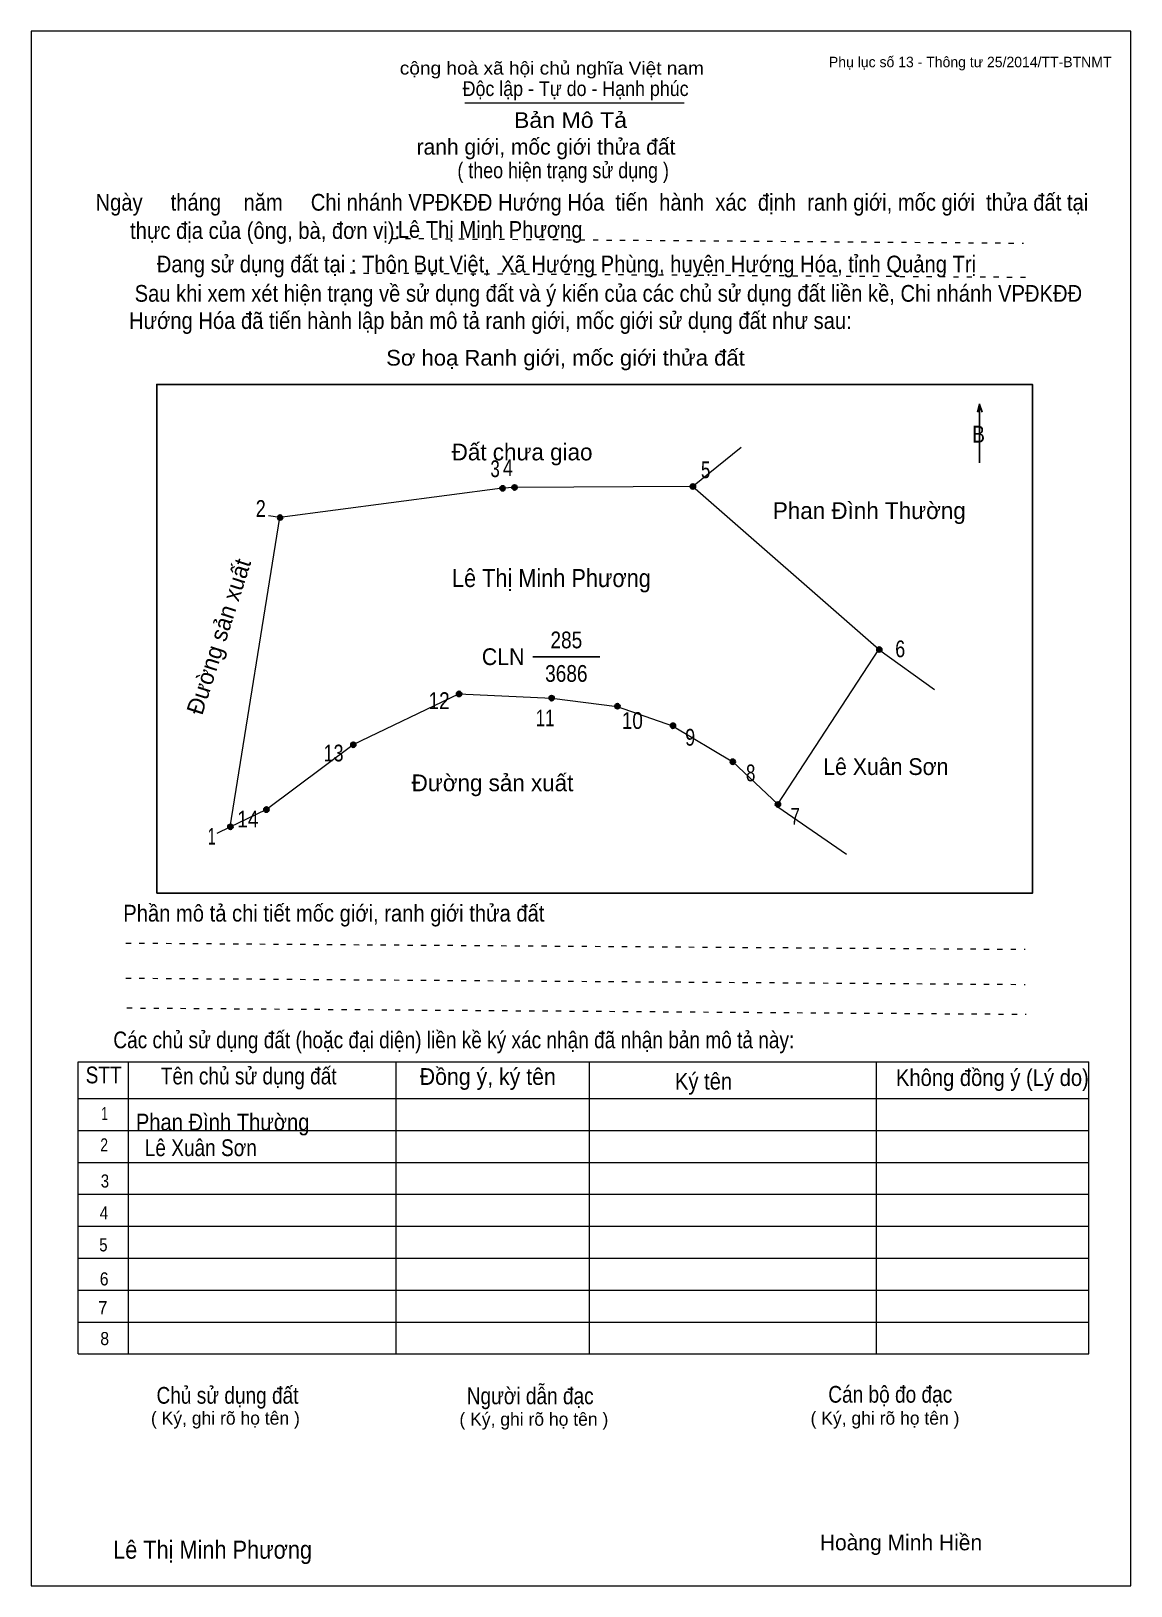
# Model space of a CAD drawing. Header units: centimetres. Extents: x 0 to 21, y 0 to 29.7.
import ezdxf
from ezdxf.enums import TextEntityAlignment as Align

# ---------------------------------------------------------------- set-up
doc = ezdxf.new("R2010")
doc.units = ezdxf.units.CM
doc.header["$LTSCALE"] = 0.13
doc.linetypes.add('DOTTED', pattern=[1.5, 0.3, -1.2])
for name, color, linetype, lineweight in [('1', 7, 'Continuous', 13), ('32', 7, 'Continuous', 25), ('33', 7, 'Continuous', 25), ('6', 7, 'Continuous', 13), ('62', 7, 'Continuous', 13)]:
    doc.layers.add(name, color=color, linetype=linetype, lineweight=lineweight)
for name, color, linetype in [('2', 7, 'Continuous'), ('34', 7, 'Continuous'), ('63', 7, 'Continuous')]:
    doc.layers.add(name, color=color, linetype=linetype)

msp = doc.modelspace()

# ---------------------------------------------------------------- hatches: boundary and pattern name
at = {"layer": '32'}
for points in [[(9.0526, 20.9661, 1), (8.9526, 20.9661, 1)], [(9.281, 20.9822, 1), (9.181, 20.9822, 1)], [(12.6876, 21.0006, 1), (12.5876, 21.0006, 1)], [(4.8045, 20.4072, 1), (4.7045, 20.4072, 1)], [(16.2458, 17.8866, 1), (16.1458, 17.8866, 1)], [(8.2216, 17.0384, 1), (8.1216, 17.0384, 1)], [(9.9892, 16.958, 1), (9.8892, 16.958, 1)], [(11.246, 16.8042, 1), (11.146, 16.8042, 1)], [(12.3066, 16.4312, 1), (12.2066, 16.4312, 1)], [(6.2026, 16.0673, 1), (6.1026, 16.0673, 1)], [(13.4486, 15.7436, 1), (13.3486, 15.7436, 1)], [(4.5428, 14.8288, 1), (4.4428, 14.8288, 1)], [(14.3106, 14.9276, 1), (14.2106, 14.9276, 1)], [(3.8553, 14.5006, 1), (3.7553, 14.5006, 1)]]:
    msp.add_hatch(color=256, dxfattribs=at).paths.add_polyline_path(points)

# ---------------------------------------------------------------- linework, layer by layer
at = {"layer": '1'}
msp.add_line((14.26, 14.88), (15.57, 13.98), dxfattribs=at)
msp.add_lwpolyline([(21, 0), (21, 29.7), (0, 29.7), (0, 0)], close=True, dxfattribs=at)
at = {"layer": '32'}
for centre in [(9.0026, 20.9661), (9.231, 20.9822), (12.6376, 21.0006), (4.7545, 20.4072), (16.1958, 17.8866), (8.1716, 17.0384), (9.9392, 16.958), (11.196, 16.8042), (12.2566, 16.4312), (6.1526, 16.0673), (13.3986, 15.7436), (4.4928, 14.8288), (14.2606, 14.9276), (3.8053, 14.5006)]:
    msp.add_circle(centre, 0.05, dxfattribs=at)
at = {"layer": '33'}
msp.add_line((9.58, 17.75), (10.86, 17.75), dxfattribs=at)
at = {"layer": '6'}
for p, q in [((12.63, 21), (13.56, 21.75)), ((16.19, 17.89), (17.25, 17.12))]:
    msp.add_line(p, q, dxfattribs=at)
for points in [[(12.63, 21), (9.23, 20.98), (9, 20.97), (4.75, 20.41), (4.53, 20.44)], [(14.26, 14.93), (16.19, 17.89), (12.63, 21)], [(3.55, 14.38), (3.8, 14.5), (4.75, 20.41)], [(3.8, 14.5), (4.49, 14.83), (6.15, 16.07), (8.17, 17.04), (9.94, 16.96), (11.19, 16.8), (12.25, 16.43), (13.4, 15.74), (14.26, 14.93)]]:
    msp.add_lwpolyline(points, dxfattribs=at)
at = {"layer": '62'}
for p, q in [((8.28, 28.33), (12.47, 28.33)), ((0.9, 10.01), (20.2, 10.01)), ((0.9, 4.43), (0.9, 10.01)), ((1.86, 4.43), (1.86, 10.01)), ((6.97, 4.43), (6.97, 9.99)), ((10.66, 4.43), (10.66, 9.99)), ((16.14, 4.43), (16.14, 10.01)), ((20.2, 4.43), (20.2, 10.01)), ((0.9, 9.31), (20.2, 9.31)), ((0.9, 8.7), (20.2, 8.7)), ((0.9, 8.09), (20.2, 8.09)), ((0.9, 7.48), (20.2, 7.48)), ((0.9, 6.87), (20.2, 6.87)), ((0.9, 6.26), (20.2, 6.26)), ((0.9, 5.65), (20.2, 5.65)), ((0.9, 5.04), (20.2, 5.04)), ((0.9, 4.43), (20.2, 4.43))]:
    msp.add_line(p, q, dxfattribs=at)
at = {"layer": '62', "linetype": 'DOTTED'}
for p, q in [((6.89, 25.74), (18.95, 25.65)), ((6.09, 25.08), (19.04, 25)), ((1.81, 12.28), (18.98, 12.16)), ((1.81, 11.61), (18.98, 11.49)), ((1.83, 11.04), (19, 10.92))]:
    msp.add_line(p, q, dxfattribs=at)
at = {"layer": '62', "lineweight": 25}
for p, q in [((18.11, 22.58), (18.11, 21.45)), ((18.11, 22.57), (18.07, 22.42)), ((18.11, 22.57), (18.16, 22.42))]:
    msp.add_line(p, q, dxfattribs=at)
msp.add_lwpolyline([(2.4, 13.23), (19.12, 13.23), (19.12, 22.95), (2.4, 22.95)], close=True, dxfattribs=at)

# ---------------------------------------------------------------- texts
at = {"layer": '2', "width": 0.9}
for p in [(9.935, 19.08), (3.465, 0.52)]:
    msp.add_text('Lê Thị Minh Phương', height=0.3443, dxfattribs=at).set_placement(p, align=Align.CENTER)
at = {"layer": '32'}
for s, width, p in [('3', 0.75, (8.86, 21.18)), ('4', 0.8, (9.105, 21.2)), ('5', 0.75, (12.88, 21.16)), ('2', 0.8, (4.385, 20.42)), ('6', 0.8, (16.595, 17.74)), ('12', 0.85, (7.79, 16.75)), ('11', 0.75, (9.815, 16.42)), ('10', 0.85, (11.48, 16.37)), ('9', 0.8, (12.585, 16.05)), ('13', 0.8, (5.775, 15.75)), ('8', 0.75, (13.74, 15.37)), ('7', 0.75, (14.59, 14.54)), ('14', 0.85, (4.14, 14.49)), ('1', 0.65, (3.45, 14.16))]:
    msp.add_text(s, height=0.32, dxfattribs=dict(at, width=width)).set_placement(p, align=Align.CENTER)
at = {"layer": '33'}
for s, p in [('Đất chưa giao', (9.375, 21.5)), ('Đất chưa giao', (9.375, 21.5)), ('Đất chưa giao', (9.375, 21.5)), ('Phan Đình Thường', (16.005, 20.38)), ('Đường sản xuất', (8.81, 15.18))]:
    msp.add_text(s, height=0.32, dxfattribs=at).set_placement(p, align=Align.CENTER)
msp.add_text('Đường sản xuất', height=0.3199, rotation=72.284, dxfattribs=at).set_placement((3.7352, 18.0863), align=Align.CENTER)
for s, width, p in [('285', 0.85, (10.22, 17.91)), ('3686', 0.85, (10.22, 17.27)), ('Lê Xuân Sơn', 0.95, (16.32, 15.49))]:
    msp.add_text(s, height=0.32, dxfattribs=dict(at, width=width)).set_placement(p, align=Align.CENTER)
at = {"layer": '33', "width": 0.95}
msp.add_text('CLN', height=0.32, dxfattribs=at).set_placement((9.42, 17.59), align=Align.RIGHT)
at = {"layer": '34'}
for s, width, p in [('Lê Thị Minh Phương', 0.9, (7, 25.75)), ('Phan Đình Thường', 0.9, (2, 8.7)), ('Lê Xuân Sơn', 0.85, (2.17, 8.21))]:
    msp.add_text(s, height=0.32, dxfattribs=dict(at, width=width)).set_placement(p)
at = {"layer": '62'}
for s, height, width, p in [('cộng hoà xã hội chủ nghĩa Việt nam', 0.2474, 1.1, (7.04, 28.87)), ('Độc lập - Tự do - Hạnh phúc', 0.2828, 0.9, (8.24, 28.46)), ('Bản Mô Tả', 0.3, 1.1, (9.22, 27.85)), ('( theo hiện trạng sử dụng )', 0.3, 0.85, (8.14, 26.89)), ('Ngày     tháng    năm     Chi nhánh VPĐKĐĐ Hướng Hóa  tiến  hành  xác  định  ranh giới, mốc giới  thửa đất tại ', 0.32, 0.9, (1.23, 26.27)), ('thực địa của (ông, bà, đơn vị): ', 0.32, 0.9, (1.89, 25.73)), ('Đang sử dụng đất tại : Thôn Bụt Việt,  Xã Hướng Phùng, huyện Hướng Hóa, tỉnh Quảng Trị', 0.32, 0.9, (2.4, 25.09)), (' Sau khi xem xét hiện trạng về sử dụng đất và ý kiến của các chủ sử dụng đất liền kề, Chi nhánh VPĐKĐĐ ', 0.32, 0.9, (1.87, 24.53)), ('Hướng Hóa đã tiến hành lập bản mô tả ranh giới, mốc giới sử dụng đất như sau:', 0.32, 0.9, (1.87, 24.01)), ('Sơ hoạ Ranh giới, mốc giới thửa đất', 0.3, 1.05, (6.78, 23.31)), ('B', 0.32, 0.85, (17.97, 21.84)), ('Phần mô tả chi tiết mốc giới, ranh giới thửa đất ', 0.32, 0.9, (1.76, 12.69)), ('Các chủ sử dụng đất (hoặc đại diện) liền kề ký xác nhận đã nhận bản mô tả này:', 0.32, 0.85, (1.57, 10.27))]:
    msp.add_text(s, height=height, dxfattribs=dict(at, width=width)).set_placement(p)
msp.add_text('ranh giới, mốc giới thửa đất', height=0.3, dxfattribs=at).set_placement((7.36, 27.34))
for s, height, width, p in [('STT', 0.32, 0.85, (1.385, 9.6)), ('Tên chủ sử dụng đất', 0.32, 0.85, (4.155, 9.58)), ('Đồng ý, ký tên', 0.32, 0.95, (8.72, 9.57)), ('Ký tên', 0.32, 0.9, (12.84, 9.48)), ('Không đồng ý (Lý do)', 0.32, 0.9, (18.355, 9.55)), ('1', 0.25, 0.7, (1.405, 8.9)), ('2', 0.25, 0.8, (1.395, 8.3)), ('3', 0.25, 0.85, (1.41, 7.61)), ('4', 0.25, 0.85, (1.39, 7)), ('5', 0.25, 0.85, (1.38, 6.39)), ('6', 0.25, 0.9, (1.395, 5.74)), ('7', 0.25, 0.95, (1.37, 5.19)), ('8', 0.25, 0.9, (1.405, 4.6)), ('Người dẫn đạc', 0.32, 0.85, (9.53, 3.47)), ('Chủ sử dụng đất', 0.32, 0.85, (3.75, 3.48)), ('Cán bộ đo đạc', 0.32, 0.85, (16.405, 3.5))]:
    msp.add_text(s, height=height, dxfattribs=dict(at, width=width)).set_placement(p, align=Align.CENTER)
for p in [(3.71, 3.08), (9.6, 3.06), (16.305, 3.08)]:
    msp.add_text('( Ký, ghi rõ họ tên )', height=0.25, dxfattribs=at).set_placement(p, align=Align.CENTER)
at = {"layer": '63'}
msp.add_text('Phụ lục số 13 - Thông tư 25/2014/TT-BTNMT', height=0.2, dxfattribs=at).set_placement((20.63, 29.01), align=Align.RIGHT)
msp.add_text('Hoàng Minh Hiền', height=0.3, dxfattribs=at).set_placement((16.61, 0.68), align=Align.CENTER)

doc.saveas('drawing.dxf')
